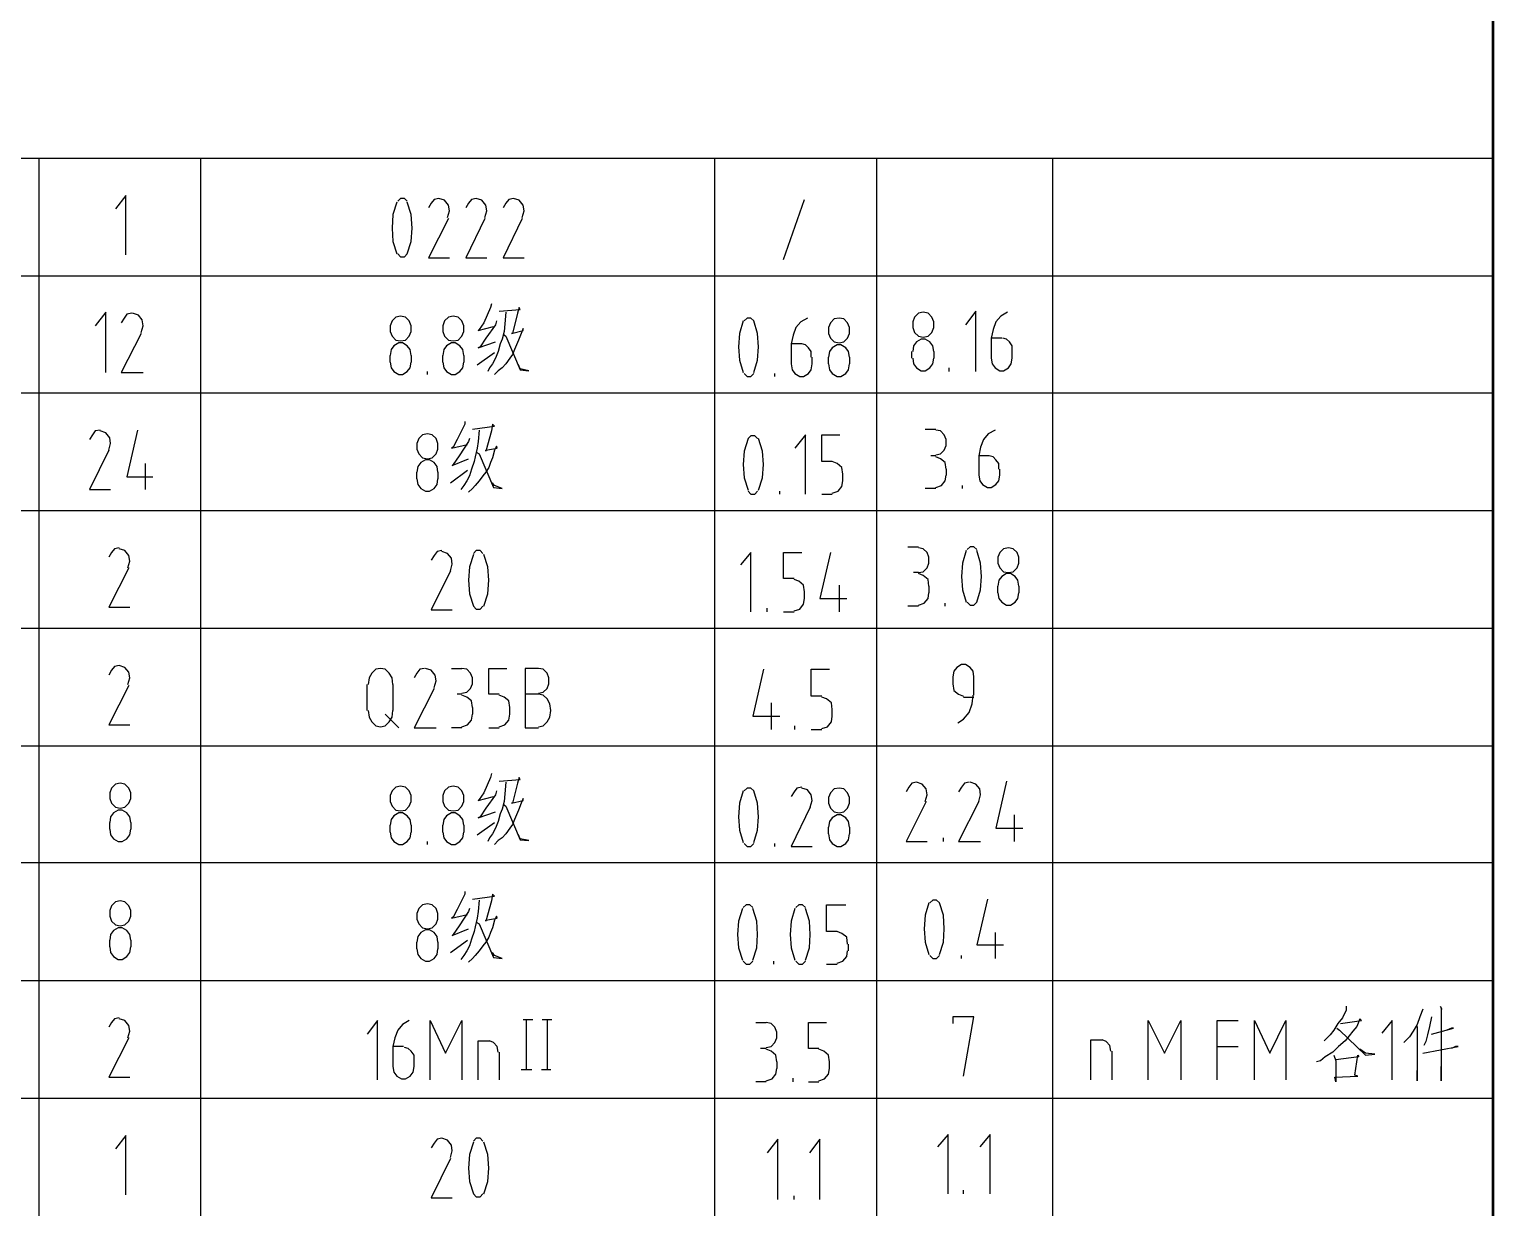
# Model space of a CAD drawing. Header units: millimetres. Extents: x -892 to 4698, y -3687 to 4524.
# Drawn here: x 3702 to 4698, y 289 to 1092 of the extents above; entities that cross this region are included whole.
import ezdxf

# ---------------------------------------------------------------- set-up
doc = ezdxf.new("R2010")
doc.units = ezdxf.units.MM
doc.layers.add('1', color=7, linetype='Continuous')

msp = doc.modelspace()

# ---------------------------------------------------------------- linework, layer by layer
at = {"layer": '1', "color": 0, "lineweight": 50}
for points in [[(-891.61, -3685.08), (-891.61, 4523.75), (4698.03, 4523.75), (4698.03, -3685.08), (-891.61, -3685.08)], [(4698.03, 1003.91), (4698.03, 923.75)], [(4698.03, 923.75), (4698.03, 844.24)], [(4698.03, 844.24), (4698.03, 764.09)], [(4698.03, 764.09), (4698.03, 683.93)], [(4698.03, 683.93), (4698.03, 603.77)], [(4698.03, 603.77), (4698.03, 524.26)], [(4698.03, 524.26), (4698.03, 444.1)], [(4698.03, 444.1), (4698.03, 363.94)], [(4698.03, 363.94), (4698.03, 283.78)]]:
    msp.add_lwpolyline(points, dxfattribs=at)
at = {"layer": '1', "color": 0, "lineweight": 25}
for points in [[(2898.03, 1003.91), (4698.03, 1003.91)], [(3708.1, 1003.91), (3708.1, 923.75)], [(3818.24, 1003.91), (3818.24, 923.75)], [(4168.2, 1003.91), (4168.2, 923.75)], [(4278.34, 1003.91), (4278.34, 923.75)], [(4398.25, 1003.91), (4398.25, 923.75)], [(3767.4, 938.09), (3767.4, 978.5), (3760.24, 969.37)], [(3959, 974.58), (3957.05, 976.54), (3954.44, 976.54), (3952.49, 974.58)], [(3986.38, 963.51), (3987.68, 968.07), (3987.03, 971.98), (3984.42, 975.24), (3980.51, 976.54), (3977.25, 975.89), (3975.3, 973.28), (3973.34, 970.02)], [(4011.79, 963.51), (4013.1, 968.07), (4012.44, 971.98), (4009.84, 975.24), (4005.93, 976.54), (4002.67, 975.89), (4000.71, 973.28), (3998.76, 970.02)], [(4037.21, 963.51), (4038.51, 968.07), (4037.86, 971.98), (4035.25, 975.24), (4031.34, 976.54), (4028.08, 975.89), (4026.13, 973.28), (4024.17, 970.02)], [(3951.84, 973.93), (3949.23, 965.46), (3948.58, 956.34), (3949.23, 947.21), (3951.84, 938.74)], [(3952.49, 938.74), (3954.44, 936.79), (3957.05, 936.79), (3959, 938.74), (3961.61, 947.21), (3962.26, 956.34), (3961.61, 965.46), (3959, 973.93)], [(4215.12, 934.83), (4229.46, 975.89)], [(3987.03, 962.85), (3973.34, 936.13), (3987.68, 936.13)], [(4011.79, 962.85), (3998.76, 936.13), (4013.1, 936.13)], [(4037.21, 962.85), (4024.17, 936.13), (4038.51, 936.13)], [(2898.03, 923.75), (4698.03, 923.75)], [(2898.03, 923.75), (4698.03, 923.75)], [(3708.1, 923.75), (3708.1, 844.24)], [(3818.24, 923.75), (3818.24, 844.24)], [(4168.2, 923.75), (4168.2, 844.24)], [(4278.34, 923.75), (4278.34, 844.24)], [(4398.25, 923.75), (4398.25, 844.24)], [(3753.72, 857.93), (3753.72, 898.99), (3746.55, 889.86)], [(3771.31, 898.34), (3768.06, 897.68), (3766.1, 895.08), (3764.15, 891.82)], [(3777.83, 885.3), (3779.13, 889.86), (3778.48, 893.77), (3775.88, 897.03), (3771.97, 898.34)], [(4016.35, 904.85), (4015.7, 902.25), (4011.14, 891.82), (4007.88, 887.26), (4007.23, 886.61), (4017.66, 889.21)], [(4026.13, 898.99), (4025.48, 891.17), (4024.83, 885.95), (4023.52, 880.74), (4022.22, 877.48), (4020.92, 872.27), (4018.96, 867.71), (4017.01, 863.8), (4015.05, 861.19), (4013.75, 858.58)], [(4021.57, 899.64), (4035.91, 900.94), (4035.25, 902.25), (4033.95, 898.34), (4030.69, 884.65), (4030.04, 884.65), (4037.86, 886.61), (4037.86, 887.91), (4036.56, 884.65), (4034.6, 880.09), (4033.3, 876.83), (4031.99, 873.57), (4030.69, 870.31), (4028.74, 867.71), (4026.13, 863.8), (4023.52, 861.19), (4020.92, 859.23), (4018.31, 856.63)], [(4310.27, 898.99), (4307.01, 898.34), (4304.41, 895.73), (4303.1, 892.47), (4303.1, 888.56), (4304.41, 885.3), (4307.01, 882.69), (4310.27, 882.04), (4313.53, 882.69), (4316.14, 885.3), (4317.44, 888.56), (4317.44, 892.47), (4316.14, 895.73), (4313.53, 898.34), (4310.27, 898.99)], [(4346.12, 858.58), (4346.12, 899.64), (4338.95, 890.52)], [(4367.62, 898.99), (4363.06, 896.38), (4359.8, 892.47), (4357.85, 887.26), (4356.54, 881.39)], [(3954.44, 896.38), (3951.18, 895.73), (3948.58, 893.12), (3947.27, 889.86), (3947.27, 885.95), (3948.58, 882.69), (3951.18, 880.09), (3954.44, 879.44), (3957.7, 880.09), (3960.31, 882.69), (3961.61, 885.95), (3961.61, 889.86), (3960.31, 893.12), (3957.7, 895.73), (3954.44, 896.38)], [(3990.29, 896.38), (3987.03, 895.73), (3984.42, 893.12), (3983.12, 889.86), (3983.12, 885.95), (3984.42, 882.69), (3987.03, 880.09), (3990.29, 879.44), (3993.54, 880.09), (3996.15, 882.69), (3997.45, 885.95), (3997.45, 889.86), (3996.15, 893.12), (3993.54, 895.73), (3990.29, 896.38)], [(4019.61, 893.12), (4018.96, 890.52), (4012.44, 881.39), (4008.53, 875.53), (4007.23, 874.87), (4018.96, 878.78)], [(4187.75, 893.12), (4185.14, 884.65), (4184.49, 875.53), (4185.14, 866.4), (4187.75, 857.93)], [(4194.92, 857.93), (4197.53, 866.4), (4198.18, 875.53), (4197.53, 884.65), (4194.92, 893.12), (4192.97, 895.08), (4190.36, 895.08), (4188.4, 893.12)], [(4231.42, 895.08), (4226.85, 892.47), (4223.6, 888.56), (4221.64, 883.35), (4220.34, 877.48)], [(4252.92, 895.08), (4249.66, 894.43), (4247.06, 891.82), (4245.75, 888.56), (4245.75, 884.65), (4247.06, 881.39), (4249.66, 878.78), (4252.92, 878.13), (4256.18, 878.78), (4258.79, 881.39), (4260.09, 884.65), (4260.09, 888.56), (4258.79, 891.82), (4256.18, 894.43), (4252.92, 895.08)], [(3777.83, 884.65), (3764.15, 857.93), (3779.13, 857.93)], [(3961.61, 869.66), (3960.96, 873.57), (3959, 876.18), (3955.75, 878.13), (3953.14, 878.13), (3949.88, 876.18), (3947.93, 873.57), (3947.27, 869.66)], [(3997.45, 869.66), (3996.8, 873.57), (3994.85, 876.18), (3991.59, 878.13), (3988.98, 878.13), (3985.72, 876.18), (3983.77, 873.57), (3983.12, 869.66)], [(4024.17, 884), (4026.13, 882.69), (4035.91, 859.89), (4041.77, 859.23), (4035.91, 860.54), (4034.6, 863.14)], [(4220.34, 877.48), (4220.34, 863.8)], [(4227.51, 877.48), (4220.34, 877.48)], [(4234.02, 868.36), (4234.02, 872.27), (4232.07, 874.87), (4230.11, 876.83), (4227.51, 877.48)], [(4317.44, 872.27), (4316.79, 876.18), (4314.83, 878.78), (4311.57, 880.74), (4308.97, 880.74), (4305.71, 878.78), (4303.75, 876.18), (4303.1, 872.27)], [(4356.54, 881.39), (4356.54, 867.71)], [(4363.71, 881.39), (4356.54, 881.39)], [(4370.88, 872.27), (4370.88, 876.18), (4368.92, 878.78), (4366.97, 880.74), (4364.36, 881.39)], [(3947.27, 865.1), (3947.27, 869.66)], [(3961.61, 869.66), (3961.61, 865.1)], [(3983.12, 865.1), (3983.12, 869.66)], [(3997.45, 869.66), (3997.45, 865.1)], [(4006.58, 863.14), (4018.31, 871.62)], [(4234.67, 863.8), (4234.67, 868.36)], [(4260.09, 868.36), (4259.44, 872.27), (4257.48, 874.87), (4254.23, 876.83), (4251.62, 876.83), (4248.36, 874.87), (4246.4, 872.27), (4245.75, 868.36)], [(4245.75, 863.8), (4245.75, 868.36)], [(4260.09, 868.36), (4260.09, 863.8)], [(4302.45, 867.71), (4302.45, 872.27)], [(4303.1, 867.71), (4303.75, 863.8), (4305.71, 861.19), (4308.97, 859.23), (4311.57, 859.23), (4314.83, 861.19), (4316.79, 863.8), (4317.44, 867.71)], [(4317.44, 872.27), (4317.44, 867.71)], [(4356.54, 867.71), (4357.19, 863.8), (4359.15, 861.19), (4362.41, 859.23), (4365.01, 859.23), (4368.27, 861.19), (4370.23, 863.8), (4370.88, 867.71)], [(4370.88, 867.71), (4370.88, 872.27)], [(3947.27, 865.1), (3947.93, 861.19), (3949.88, 858.58), (3953.14, 856.63), (3955.75, 856.63), (3959, 858.58), (3960.96, 861.19), (3961.61, 865.1)], [(3972.69, 856.63), (3972.69, 858.58)], [(3983.12, 865.1), (3983.77, 861.19), (3985.72, 858.58), (3988.98, 856.63), (3991.59, 856.63), (3994.85, 858.58), (3996.8, 861.19), (3997.45, 865.1)], [(4188.4, 857.28), (4190.36, 855.32), (4192.97, 855.32), (4194.92, 857.28)], [(4209.26, 855.32), (4209.26, 857.28)], [(4220.34, 863.8), (4220.99, 859.89), (4222.94, 857.28), (4226.2, 855.32), (4228.81, 855.32), (4232.07, 857.28), (4234.02, 859.89), (4234.67, 863.8)], [(4245.75, 863.8), (4246.4, 859.89), (4248.36, 857.28), (4251.62, 855.32), (4254.23, 855.32), (4257.48, 857.28), (4259.44, 859.89), (4260.09, 863.8)], [(4327.87, 858.58), (4327.87, 861.19)], [(2898.03, 844.24), (4698.03, 844.24)], [(2898.03, 844.24), (4698.03, 844.24)], [(3708.1, 844.24), (3708.1, 764.09)], [(3818.24, 844.24), (3818.24, 764.09)], [(4168.2, 844.24), (4168.2, 764.09)], [(4278.34, 844.24), (4278.34, 764.09)], [(4398.25, 844.24), (4398.25, 764.09)], [(3749.81, 818.83), (3746.55, 818.18), (3744.59, 815.57), (3742.64, 812.31)], [(3755.67, 805.14), (3756.98, 809.7), (3756.33, 813.61), (3753.72, 816.87), (3749.81, 818.18)], [(3775.22, 818.83), (3768.06, 786.89), (3785.65, 786.89)], [(3998.11, 824.69), (3998.11, 822.74), (3992.89, 812.31), (3990.29, 807.1), (3988.98, 806.45), (4000.06, 809.05)], [(4007.88, 818.83), (4007.23, 811.01), (4006.58, 806.45), (4005.28, 800.58), (4004.62, 797.32), (4002.67, 792.11), (4001.36, 787.55), (3999.41, 784.29), (3997.45, 781.03), (3995.5, 778.42)], [(4003.32, 819.48), (4018.31, 821.43), (4017.01, 822.74), (4016.35, 818.18), (4012.44, 804.49), (4012.44, 805.14), (4020.26, 806.45), (4019.61, 807.75), (4018.31, 805.14), (4017.01, 799.93), (4015.7, 796.67), (4014.4, 793.41), (4012.44, 790.15), (4010.49, 787.55), (4007.88, 784.29), (4005.28, 781.03), (4003.32, 779.07), (4000.71, 776.47)], [(4311.57, 819.48), (4318.74, 819.48)], [(4318.74, 801.88), (4322, 802.54), (4324.61, 805.14), (4325.91, 808.4), (4325.91, 812.31), (4324.61, 815.57), (4322, 818.18), (4318.74, 818.83)], [(4359.15, 818.83), (4354.59, 816.22), (4351.33, 812.31), (4349.37, 807.1), (4348.07, 801.23)], [(3972.69, 816.22), (3969.43, 815.57), (3966.82, 812.96), (3965.52, 809.7), (3965.52, 805.79), (3966.82, 802.54), (3969.43, 799.93), (3972.69, 799.28), (3975.95, 799.93), (3978.56, 802.54), (3979.86, 805.79), (3979.86, 809.7), (3978.56, 812.96), (3975.95, 815.57), (3972.69, 816.22)], [(4001.36, 812.96), (4000.71, 811.01), (3994.2, 801.23), (3990.29, 795.37), (3989.63, 794.72), (4000.71, 799.28)], [(4197.53, 812.96), (4195.57, 814.92), (4192.97, 814.92), (4191.01, 812.96), (4188.4, 804.49), (4187.75, 795.37), (4188.4, 786.24), (4191.01, 777.77)], [(4198.18, 777.77), (4200.79, 786.24), (4201.44, 795.37), (4200.79, 804.49), (4198.18, 812.96)], [(4230.11, 775.16), (4230.11, 815.57), (4222.94, 806.45)], [(4248.36, 797.32), (4241.19, 797.32), (4241.19, 815.57), (4253.57, 815.57)], [(3755.67, 805.14), (3742.64, 778.42), (3756.98, 778.42)], [(3979.86, 790.15), (3979.21, 794.06), (3977.25, 796.67), (3973.99, 798.63), (3971.39, 798.63), (3968.13, 796.67), (3966.17, 794.06), (3965.52, 790.15)], [(4005.93, 803.84), (4007.88, 802.54), (4017.66, 779.73), (4023.52, 779.07), (4018.31, 781.03), (4017.01, 782.98)], [(4255.53, 788.85), (4254.88, 793.41), (4251.62, 796.02), (4248.36, 797.32)], [(4318.74, 801.23), (4315.49, 801.23)], [(4325.91, 792.11), (4325.26, 796.67), (4322, 799.28), (4318.74, 800.58)], [(4348.07, 801.23), (4348.07, 788.2)], [(4355.24, 801.23), (4348.07, 801.23)], [(4361.76, 792.11), (4361.76, 796.02), (4359.8, 798.63), (4357.85, 800.58), (4355.24, 801.23)], [(3780.44, 796.02), (3780.44, 778.42)], [(3965.52, 785.59), (3965.52, 790.15)], [(3979.86, 790.15), (3979.86, 785.59)], [(3988.33, 782.98), (4000.06, 791.46)], [(4255.53, 784.29), (4255.53, 788.85)], [(4318.74, 779.73), (4322.65, 781.03), (4325.26, 784.29), (4325.91, 788.2)], [(4325.91, 792.11), (4325.91, 788.2)], [(4348.07, 788.2), (4348.72, 784.29), (4350.68, 781.68), (4353.94, 779.73), (4356.54, 779.73), (4359.8, 781.68), (4361.76, 784.29), (4362.41, 788.2)], [(4362.41, 788.2), (4362.41, 792.11)], [(3965.52, 785.59), (3966.17, 781.68), (3968.13, 779.07), (3971.39, 777.12), (3973.99, 777.12), (3977.25, 779.07), (3979.21, 781.68), (3979.86, 785.59)], [(4248.36, 775.82), (4252.27, 777.12), (4254.88, 780.38), (4255.53, 784.29)], [(4318.74, 779.07), (4311.57, 779.07)], [(4336.99, 779.07), (4336.99, 781.03)], [(4191.01, 777.12), (4192.97, 775.16), (4195.57, 775.16), (4197.53, 777.12)], [(4212.52, 775.16), (4212.52, 777.12)], [(4241.19, 775.16), (4248.36, 775.16)], [(2898.03, 764.09), (4698.03, 764.09)], [(2898.03, 764.09), (4698.03, 764.09)], [(3708.1, 764.09), (3708.1, 683.93)], [(3818.24, 764.09), (3818.24, 683.93)], [(4168.2, 764.09), (4168.2, 683.93)], [(4278.34, 764.09), (4278.34, 683.93)], [(4398.25, 764.09), (4398.25, 683.93)], [(3762.84, 738.67), (3759.58, 738.02), (3757.63, 735.41), (3755.67, 732.15)], [(3768.71, 724.98), (3770.01, 729.55), (3769.36, 733.46), (3766.75, 736.71), (3762.84, 738.02)], [(4299.84, 739.32), (4307.01, 739.32)], [(4307.01, 721.72), (4310.27, 722.38), (4312.88, 724.98), (4314.18, 728.24), (4314.18, 732.15), (4312.88, 735.41), (4310.27, 738.02), (4307.01, 738.67)], [(4346.77, 737.37), (4344.81, 739.32), (4342.2, 739.32), (4340.25, 737.37)], [(4368.27, 738.67), (4365.01, 738.02), (4362.41, 735.41), (4361.1, 732.15), (4361.1, 728.24), (4362.41, 724.98), (4365.01, 722.38), (4368.27, 721.72), (4371.53, 722.38), (4374.14, 724.98), (4375.44, 728.24), (4375.44, 732.15), (4374.14, 735.41), (4371.53, 738.02), (4368.27, 738.67)], [(3982.47, 736.71), (3979.21, 736.06), (3977.25, 733.46), (3975.3, 730.2)], [(3988.33, 723.03), (3989.63, 727.59), (3988.98, 731.5), (3986.38, 734.76), (3982.47, 736.06)], [(4003.97, 734.11), (4001.36, 725.63), (4000.71, 716.51), (4001.36, 707.39), (4003.97, 698.92)], [(4010.49, 734.76), (4008.53, 736.71), (4005.93, 736.71), (4003.97, 734.76)], [(4011.14, 698.92), (4013.75, 707.39), (4014.4, 716.51), (4013.75, 725.63), (4011.14, 734.11)], [(4192.97, 695), (4192.97, 735.41), (4185.8, 726.94)], [(4222.29, 717.81), (4215.12, 717.81), (4215.12, 735.41), (4227.51, 735.41)], [(4247.06, 735.41), (4239.89, 704.13), (4258.14, 704.13)], [(4339.6, 736.71), (4336.99, 728.24), (4336.34, 719.12), (4336.99, 709.99), (4339.6, 701.52)], [(4340.25, 701.52), (4342.2, 699.57), (4344.81, 699.57), (4346.77, 701.52), (4349.37, 709.99), (4350.03, 719.12), (4349.37, 728.24), (4346.77, 736.71)], [(3769.36, 724.98), (3755.67, 698.26), (3770.01, 698.26)], [(3988.33, 723.03), (3975.3, 696.31), (3989.63, 696.31)], [(4307.01, 721.72), (4303.75, 721.72)], [(4314.18, 712.6), (4313.53, 717.16), (4310.27, 719.77), (4307.01, 721.07)], [(4375.44, 712.6), (4374.79, 716.51), (4372.83, 719.12), (4369.58, 721.07), (4366.97, 721.07), (4363.71, 719.12), (4361.76, 716.51), (4361.1, 712.6)], [(4229.46, 708.69), (4228.81, 713.25), (4225.55, 715.86), (4222.29, 717.16)], [(4229.46, 704.13), (4229.46, 708.69)], [(4252.92, 713.25), (4252.92, 695)], [(4307.01, 699.57), (4310.92, 700.87), (4313.53, 704.13), (4314.18, 708.04)], [(4314.18, 712.6), (4314.18, 708.04)], [(4361.1, 708.04), (4361.1, 712.6)], [(4361.1, 708.04), (4361.76, 704.13), (4363.71, 701.52), (4366.97, 699.57), (4369.58, 699.57), (4372.83, 701.52), (4374.79, 704.13), (4375.44, 708.04)], [(4375.44, 712.6), (4375.44, 708.04)], [(4003.97, 698.92), (4005.93, 696.96), (4008.53, 696.96), (4010.49, 698.92)], [(4204.04, 695), (4204.04, 697.61)], [(4222.29, 695.66), (4226.2, 696.96), (4228.81, 700.22), (4229.46, 704.13)], [(4307.01, 698.92), (4299.84, 698.92)], [(4325.26, 698.92), (4325.26, 700.87)], [(4215.12, 695), (4222.29, 695)], [(2898.03, 683.93), (4698.03, 683.93)], [(2898.03, 683.93), (4698.03, 683.93)], [(3708.1, 683.93), (3708.1, 603.77)], [(3818.24, 683.93), (3818.24, 603.77)], [(4168.2, 683.93), (4168.2, 603.77)], [(4278.34, 683.93), (4278.34, 603.77)], [(4398.25, 683.93), (4398.25, 603.77)], [(3768.71, 645.48), (3770.01, 650.04), (3769.36, 653.95), (3766.75, 657.21), (3762.84, 658.51), (3759.58, 657.86), (3757.63, 655.25), (3755.67, 651.99)], [(4344.81, 650.69), (4344.16, 654.6), (4342.2, 657.21), (4338.95, 659.16), (4336.34, 659.16), (4333.08, 657.21), (4331.13, 654.6), (4330.47, 650.69)], [(3949.23, 645.48), (3948.58, 650.04), (3946.62, 653.3), (3944.02, 655.9), (3940.76, 656.55), (3937.5, 655.9), (3934.89, 653.3), (3932.94, 650.04), (3932.28, 645.48)], [(3970.73, 656.55), (3967.48, 655.9), (3965.52, 653.3), (3963.57, 650.04)], [(3977.25, 643.52), (3978.56, 648.08), (3977.9, 651.99), (3975.3, 655.25), (3971.39, 656.55)], [(3988.98, 656.55), (3996.15, 656.55)], [(3996.15, 639.61), (3999.41, 640.26), (4002.02, 642.87), (4003.32, 646.13), (4003.32, 650.04), (4002.02, 653.3), (3999.41, 655.9), (3996.15, 656.55)], [(4021.57, 638.96), (4014.4, 638.96), (4014.4, 656.55), (4026.78, 656.55)], [(4048.29, 656.55), (4039.16, 656.55), (4039.16, 616.15)], [(4048.29, 639.61), (4051.55, 640.26), (4054.15, 642.87), (4055.46, 646.13), (4055.46, 650.04), (4054.15, 653.3), (4051.55, 655.9), (4048.29, 656.55)], [(4201.44, 655.9), (4194.27, 623.97), (4212.52, 623.97)], [(4241.19, 637.66), (4234.02, 637.66), (4234.02, 655.9), (4246.4, 655.9)], [(4330.47, 650.69), (4330.47, 646.13)], [(4344.81, 638.31), (4344.81, 650.69)], [(3769.36, 644.82), (3755.67, 618.1), (3770.01, 618.1)], [(3931.63, 627.88), (3931.63, 645.48)], [(3949.23, 645.48), (3949.23, 627.88)], [(3977.25, 642.87), (3963.57, 616.15), (3978.56, 616.15)], [(3996.15, 638.96), (3992.89, 638.96)], [(4003.32, 629.83), (4002.67, 634.4), (3999.41, 637), (3996.15, 638.31)], [(4028.74, 629.83), (4028.08, 634.4), (4024.83, 637), (4021.57, 638.31)], [(4048.29, 638.96), (4039.16, 638.96)], [(4048.29, 616.8), (4051.55, 617.45), (4054.15, 620.06), (4056.11, 623.32), (4056.76, 627.88), (4056.11, 632.44), (4054.15, 635.7), (4051.55, 638.31), (4048.29, 638.96)], [(4330.47, 646.13), (4331.13, 641.57), (4334.38, 638.96), (4337.64, 637.66)], [(4333.73, 619.41), (4337.64, 622.01), (4341.55, 626.58), (4343.51, 632.44), (4344.16, 638.31)], [(3932.28, 627.88), (3932.94, 623.32), (3934.89, 620.06), (3937.5, 617.45), (3940.76, 616.8), (3944.02, 617.45), (3946.62, 620.06), (3948.58, 623.32), (3949.23, 627.88)], [(4003.32, 629.83), (4003.32, 625.27)], [(4028.74, 625.27), (4028.74, 629.83)], [(4206.65, 633.09), (4206.65, 614.85)], [(4248.36, 628.53), (4247.71, 633.09), (4244.45, 635.7), (4241.19, 637)], [(4248.36, 623.97), (4248.36, 628.53)], [(4337.64, 637), (4344.81, 637)], [(3944.02, 625.27), (3953.14, 616.15)], [(3996.15, 616.8), (4000.06, 618.1), (4002.67, 621.36), (4003.32, 625.27)], [(4021.57, 616.8), (4025.48, 618.1), (4028.08, 621.36), (4028.74, 625.27)], [(4241.19, 615.5), (4245.1, 616.8), (4247.71, 620.06), (4248.36, 623.97)], [(3996.15, 616.15), (3988.98, 616.15)], [(4014.4, 616.15), (4021.57, 616.15)], [(4039.16, 616.15), (4048.29, 616.15)], [(4222.94, 614.85), (4222.94, 617.45)], [(4234.02, 614.85), (4241.19, 614.85)], [(2898.03, 603.77), (4698.03, 603.77)], [(2898.03, 603.77), (4698.03, 603.77)], [(3708.1, 603.77), (3708.1, 524.26)], [(3818.24, 603.77), (3818.24, 524.26)], [(4168.2, 603.77), (4168.2, 524.26)], [(4278.34, 603.77), (4278.34, 524.26)], [(4398.25, 603.77), (4398.25, 524.26)], [(3763.49, 578.35), (3760.24, 577.7), (3757.63, 575.09), (3756.33, 571.83), (3756.33, 567.92), (3757.63, 564.66), (3760.24, 562.06), (3763.49, 561.41), (3766.75, 562.06), (3769.36, 564.66), (3770.66, 567.92), (3770.66, 571.83), (3769.36, 575.09), (3766.75, 577.7), (3763.49, 578.35)], [(4016.35, 584.87), (4015.7, 582.26), (4011.14, 571.83), (4007.88, 567.27), (4007.23, 566.62), (4017.66, 569.23)], [(4026.13, 579), (4025.48, 571.18), (4024.83, 565.97), (4023.52, 560.75), (4022.22, 557.5), (4020.92, 552.28), (4018.96, 547.72), (4017.01, 543.81), (4015.05, 541.2), (4013.75, 538.6)], [(4021.57, 579.65), (4035.91, 580.96), (4035.25, 582.26), (4033.95, 578.35), (4030.69, 564.66), (4030.04, 564.66), (4037.86, 566.62), (4037.86, 567.92), (4036.56, 564.66), (4034.6, 560.1), (4033.3, 556.84), (4031.99, 553.59), (4030.69, 550.33), (4028.74, 547.72), (4026.13, 543.81), (4023.52, 541.2), (4020.92, 539.25), (4018.31, 536.64)], [(4311.57, 565.97), (4312.88, 570.53), (4312.23, 574.44), (4309.62, 577.7), (4305.71, 579), (4302.45, 578.35), (4300.5, 575.74), (4298.54, 572.48)], [(4341.55, 579), (4338.29, 578.35), (4336.34, 575.74), (4334.38, 572.48)], [(4348.07, 565.97), (4349.37, 570.53), (4348.72, 574.44), (4346.12, 577.7), (4342.2, 579)], [(4366.97, 579.65), (4359.8, 547.72), (4378.05, 547.72)], [(3954.44, 576.4), (3951.18, 575.74), (3948.58, 573.14), (3947.27, 569.88), (3947.27, 565.97), (3948.58, 562.71), (3951.18, 560.1), (3954.44, 559.45), (3957.7, 560.1), (3960.31, 562.71), (3961.61, 565.97), (3961.61, 569.88), (3960.31, 573.14), (3957.7, 575.74), (3954.44, 576.4)], [(3990.29, 576.4), (3987.03, 575.74), (3984.42, 573.14), (3983.12, 569.88), (3983.12, 565.97), (3984.42, 562.71), (3987.03, 560.1), (3990.29, 559.45), (3993.54, 560.1), (3996.15, 562.71), (3997.45, 565.97), (3997.45, 569.88), (3996.15, 573.14), (3993.54, 575.74), (3990.29, 576.4)], [(4019.61, 573.14), (4018.96, 570.53), (4012.44, 561.41), (4008.53, 555.54), (4007.23, 554.89), (4018.96, 558.8)], [(4187.75, 573.14), (4185.14, 564.66), (4184.49, 555.54), (4185.14, 546.42), (4187.75, 537.94)], [(4194.92, 537.94), (4197.53, 546.42), (4198.18, 555.54), (4197.53, 564.66), (4194.92, 573.14), (4192.97, 575.09), (4190.36, 575.09), (4188.4, 573.14)], [(4227.51, 575.74), (4224.25, 575.09), (4222.29, 572.48), (4220.34, 569.23)], [(4233.37, 562.06), (4234.67, 566.62), (4234.02, 570.53), (4231.42, 573.79), (4227.51, 575.09)], [(4252.92, 575.09), (4249.66, 574.44), (4247.06, 571.83), (4245.75, 568.57), (4245.75, 564.66), (4247.06, 561.41), (4249.66, 558.8), (4252.92, 558.15), (4256.18, 558.8), (4258.79, 561.41), (4260.09, 564.66), (4260.09, 568.57), (4258.79, 571.83), (4256.18, 574.44), (4252.92, 575.09)], [(3770.66, 551.63), (3770.01, 555.54), (3768.06, 558.15), (3764.8, 560.1), (3762.19, 560.1), (3758.93, 558.15), (3756.98, 555.54), (3756.33, 551.63)], [(3961.61, 549.68), (3960.96, 553.59), (3959, 556.19), (3955.75, 558.15), (3953.14, 558.15), (3949.88, 556.19), (3947.93, 553.59), (3947.27, 549.68)], [(3997.45, 549.68), (3996.8, 553.59), (3994.85, 556.19), (3991.59, 558.15), (3988.98, 558.15), (3985.72, 556.19), (3983.77, 553.59), (3983.12, 549.68)], [(4024.17, 564.01), (4026.13, 562.71), (4035.91, 539.9), (4041.77, 539.25), (4035.91, 540.55), (4034.6, 543.16)], [(4233.37, 562.06), (4220.34, 535.34), (4234.67, 535.34)], [(4312.23, 565.97), (4298.54, 538.6), (4312.88, 538.6)], [(4348.07, 565.97), (4334.38, 538.6), (4349.37, 538.6)], [(3756.33, 547.07), (3756.33, 551.63)], [(3770.66, 551.63), (3770.66, 547.07)], [(3947.27, 545.11), (3947.27, 549.68)], [(3961.61, 549.68), (3961.61, 545.11)], [(3983.12, 545.11), (3983.12, 549.68)], [(3997.45, 549.68), (3997.45, 545.11)], [(4006.58, 543.16), (4018.31, 551.63)], [(4260.09, 548.37), (4259.44, 552.28), (4257.48, 554.89), (4254.23, 556.84), (4251.62, 556.84), (4248.36, 554.89), (4246.4, 552.28), (4245.75, 548.37)], [(4245.75, 543.81), (4245.75, 548.37)], [(4260.09, 548.37), (4260.09, 543.81)], [(4372.18, 556.84), (4372.18, 538.6)], [(3756.33, 547.07), (3756.98, 543.16), (3758.93, 540.55), (3762.19, 538.6), (3764.8, 538.6), (3768.06, 540.55), (3770.01, 543.16), (3770.66, 547.07)], [(3947.27, 545.11), (3947.93, 541.2), (3949.88, 538.6), (3953.14, 536.64), (3955.75, 536.64), (3959, 538.6), (3960.96, 541.2), (3961.61, 545.11)], [(3972.69, 536.64), (3972.69, 538.6)], [(3983.12, 545.11), (3983.77, 541.2), (3985.72, 538.6), (3988.98, 536.64), (3991.59, 536.64), (3994.85, 538.6), (3996.8, 541.2), (3997.45, 545.11)], [(4245.75, 543.81), (4246.4, 539.9), (4248.36, 537.29), (4251.62, 535.34), (4254.23, 535.34), (4257.48, 537.29), (4259.44, 539.9), (4260.09, 543.81)], [(4323.96, 538.6), (4323.96, 541.2)], [(4188.4, 537.29), (4190.36, 535.34), (4192.97, 535.34), (4194.92, 537.29)], [(4209.26, 535.34), (4209.26, 537.29)], [(2898.03, 524.26), (4698.03, 524.26)], [(2898.03, 524.26), (4698.03, 524.26)], [(3708.1, 524.26), (3708.1, 444.1)], [(3818.24, 524.26), (3818.24, 444.1)], [(4168.2, 524.26), (4168.2, 444.1)], [(4278.34, 524.26), (4278.34, 444.1)], [(4398.25, 524.26), (4398.25, 444.1)], [(3998.11, 504.71), (3998.11, 502.75), (3992.89, 492.33), (3990.29, 487.11), (3988.98, 486.46), (4000.06, 489.07)], [(4007.88, 498.84), (4007.23, 491.02), (4006.58, 486.46), (4005.28, 480.59), (4004.62, 477.34), (4002.67, 472.12), (4001.36, 467.56), (3999.41, 464.3), (3997.45, 461.04), (3995.5, 458.44)], [(4003.32, 499.49), (4018.31, 501.45), (4017.01, 502.75), (4016.35, 498.19), (4012.44, 484.51), (4012.44, 485.16), (4020.26, 486.46), (4019.61, 487.76), (4018.31, 485.16), (4017.01, 479.94), (4015.7, 476.68), (4014.4, 473.43), (4012.44, 470.17), (4010.49, 467.56), (4007.88, 464.3), (4005.28, 461.04), (4003.32, 459.09), (4000.71, 456.48)], [(4321.35, 461.7), (4323.96, 470.17), (4324.61, 479.29), (4323.96, 488.42), (4321.35, 496.89), (4319.4, 498.84), (4316.79, 498.84), (4314.83, 496.89)], [(4353.94, 499.49), (4346.77, 468.21), (4365.01, 468.21)], [(3763.49, 498.19), (3760.24, 497.54), (3757.63, 494.93), (3756.33, 491.67), (3756.33, 487.76), (3757.63, 484.51), (3760.24, 481.9), (3763.49, 481.25), (3766.75, 481.9), (3769.36, 484.51), (3770.66, 487.76), (3770.66, 491.67), (3769.36, 494.93), (3766.75, 497.54), (3763.49, 498.19)], [(3972.69, 496.24), (3969.43, 495.58), (3966.82, 492.98), (3965.52, 489.72), (3965.52, 485.81), (3966.82, 482.55), (3969.43, 479.94), (3972.69, 479.29), (3975.95, 479.94), (3978.56, 482.55), (3979.86, 485.81), (3979.86, 489.72), (3978.56, 492.98), (3975.95, 495.58), (3972.69, 496.24)], [(4001.36, 492.98), (4000.71, 491.02), (3994.2, 481.25), (3990.29, 475.38), (3989.63, 474.73), (4000.71, 479.29)], [(4187.1, 492.98), (4184.49, 484.51), (4183.84, 475.38), (4184.49, 466.26), (4187.1, 457.79)], [(4194.27, 493.63), (4192.31, 495.58), (4189.71, 495.58), (4187.75, 493.63)], [(4194.27, 457.79), (4196.88, 466.26), (4197.53, 475.38), (4196.88, 484.51), (4194.27, 492.98)], [(4222.94, 492.98), (4220.34, 484.51), (4219.68, 475.38), (4220.34, 466.26), (4222.94, 457.79)], [(4230.11, 493.63), (4228.16, 495.58), (4225.55, 495.58), (4223.6, 493.63)], [(4230.11, 457.79), (4232.72, 466.26), (4233.37, 475.38), (4232.72, 484.51), (4230.11, 492.98)], [(4251.62, 477.34), (4244.45, 477.34), (4244.45, 495.58), (4257.48, 495.58)], [(4314.18, 496.89), (4311.57, 488.42), (4310.92, 479.29), (4311.57, 470.17), (4314.18, 461.7)], [(3770.66, 471.47), (3770.01, 475.38), (3768.06, 477.99), (3764.8, 479.94), (3762.19, 479.94), (3758.93, 477.99), (3756.98, 475.38), (3756.33, 471.47)], [(3979.86, 470.17), (3979.21, 474.08), (3977.25, 476.68), (3973.99, 478.64), (3971.39, 478.64), (3968.13, 476.68), (3966.17, 474.08), (3965.52, 470.17)], [(4005.93, 483.85), (4007.88, 482.55), (4017.66, 459.74), (4023.52, 459.09), (4018.31, 461.04), (4017.01, 463)], [(3756.33, 466.91), (3756.33, 471.47)], [(3770.66, 471.47), (3770.66, 466.91)], [(3965.52, 465.61), (3965.52, 470.17)], [(3979.86, 470.17), (3979.86, 465.61)], [(3988.33, 463), (4000.06, 471.47)], [(4258.79, 468.86), (4258.14, 473.43), (4254.88, 476.03), (4251.62, 477.34)], [(4259.44, 464.3), (4259.44, 468.86)], [(4359.15, 476.68), (4359.15, 459.09)], [(3756.33, 466.91), (3756.98, 463), (3758.93, 460.39), (3762.19, 458.44), (3764.8, 458.44), (3768.06, 460.39), (3770.01, 463), (3770.66, 466.91)], [(3965.52, 465.61), (3966.17, 461.7), (3968.13, 459.09), (3971.39, 457.13), (3973.99, 457.13), (3977.25, 459.09), (3979.21, 461.7), (3979.86, 465.61)], [(4251.62, 455.83), (4255.53, 457.13), (4258.14, 460.39), (4258.79, 464.3)], [(4314.83, 461.04), (4316.79, 459.09), (4319.4, 459.09), (4321.35, 461.04)], [(4336.34, 459.09), (4336.34, 461.04)], [(4187.75, 457.13), (4189.71, 455.18), (4192.31, 455.18), (4194.27, 457.13)], [(4208.61, 455.18), (4208.61, 457.13)], [(4223.6, 457.13), (4225.55, 455.18), (4228.16, 455.18), (4230.11, 457.13)], [(4244.45, 455.18), (4251.62, 455.18)], [(2898.03, 444.1), (4698.03, 444.1)], [(2898.03, 444.1), (4698.03, 444.1)], [(3708.1, 444.1), (3708.1, 363.94)], [(3818.24, 444.1), (3818.24, 363.94)], [(4168.2, 444.1), (4168.2, 363.94)], [(4278.34, 444.1), (4278.34, 363.94)], [(4398.25, 444.1), (4398.25, 363.94)], [(3762.84, 418.68), (3759.58, 418.03), (3757.63, 415.42), (3755.67, 412.17)], [(4337.64, 378.93), (4344.81, 419.34), (4330.47, 419.34), (4330.47, 414.77)], [(4598.32, 426.5), (4598.32, 423.9), (4595.72, 418.68), (4592.46, 414.77), (4589.85, 410.21), (4587.24, 406.95), (4583.33, 403.04)], [(4650.46, 424.55), (4648.5, 419.34), (4646.55, 414.12), (4643.94, 409.56), (4641.34, 405.65), (4639.38, 403.69), (4637.43, 401.74)], [(4656.33, 419.34), (4655.02, 412.82), (4653.72, 406.95), (4652.41, 402.39), (4651.11, 399.78)], [(4662.19, 426.5), (4663.49, 424.55), (4662.84, 425.2), (4662.84, 375.67), (4662.84, 379.58), (4662.84, 385.45)], [(3768.71, 405), (3770.01, 409.56), (3769.36, 413.47), (3766.75, 416.73), (3762.84, 418.03)], [(3938.8, 376.32), (3938.8, 416.73), (3931.63, 407.6)], [(3960.31, 416.73), (3955.75, 414.12), (3952.49, 410.21), (3950.53, 405), (3949.23, 399.13)], [(3974.65, 376.32), (3974.65, 416.73), (3985.07, 394.57), (3996.15, 416.73), (3996.15, 376.32)], [(4037.86, 417.38), (4044.38, 417.38)], [(4039.82, 417.38), (4039.82, 383.49)], [(4050.89, 417.38), (4057.41, 417.38)], [(4054.15, 417.38), (4054.15, 383.49)], [(4196.22, 415.42), (4203.39, 415.42)], [(4203.39, 398.48), (4206.65, 399.13), (4209.26, 401.74), (4210.56, 405), (4210.56, 408.91), (4209.26, 412.17), (4206.65, 414.77), (4203.39, 415.42)], [(4239.24, 397.83), (4232.07, 397.83), (4232.07, 415.42), (4244.45, 415.42)], [(4463.42, 376.32), (4463.42, 416.73), (4474.5, 394.57), (4485.58, 416.73), (4485.58, 376.32)], [(4510.34, 376.32), (4510.34, 416.73), (4524.68, 416.73)], [(4535.76, 376.32), (4535.76, 416.73), (4546.19, 394.57), (4557.27, 416.73), (4557.27, 376.32)], [(4594.41, 414.77), (4608.75, 416.73), (4607.45, 418.03), (4605.49, 412.82), (4602.89, 409.56), (4600.28, 406.3), (4597.67, 403.04), (4593.11, 399.13), (4589.2, 395.22), (4583.99, 391.96), (4580.73, 389.36), (4578.12, 388.71)], [(4591.81, 411.51), (4593.76, 410.21), (4611.36, 393.27), (4617.87, 393.92), (4611.36, 394.57), (4607.45, 397.18)], [(4629.61, 376.32), (4629.61, 416.73), (4622.44, 408.26)], [(4646.55, 412.82), (4646.55, 388.05), (4646.55, 380.88), (4646.55, 375.67), (4646.55, 378.28), (4646.55, 382.84)], [(4656.33, 407.6), (4671.31, 411.51), (4670.01, 411.51), (4666.75, 410.21)], [(3769.36, 405), (3755.67, 378.28), (3770.01, 378.28)], [(3949.23, 399.13), (3949.23, 385.45)], [(3956.4, 399.13), (3949.23, 399.13)], [(4007.23, 376.32), (4007.23, 403.04), (4015.05, 403.04)], [(4020.92, 395.22), (4020.26, 399.13), (4017.66, 401.74), (4015.05, 403.04)], [(4424.32, 376.32), (4424.32, 403.69), (4432.14, 403.69)], [(4438.01, 395.87), (4437.35, 399.78), (4434.75, 402.39), (4432.14, 403.69)], [(4510.34, 399.13), (4524.68, 399.13)], [(4650.46, 394.57), (4674.57, 399.13), (4672.62, 399.13), (4670.01, 397.83)], [(3963.57, 389.36), (3963.57, 393.27), (3961.61, 395.87), (3959.66, 397.83), (3957.05, 398.48)], [(3963.57, 385.45), (3963.57, 390.01)], [(4021.57, 395.22), (4021.57, 376.32)], [(4203.39, 397.83), (4199.48, 397.83)], [(4210.56, 388.71), (4209.91, 393.27), (4206.65, 395.87), (4203.39, 397.18)], [(4210.56, 388.71), (4210.56, 384.14)], [(4246.4, 388.71), (4245.75, 393.27), (4242.49, 395.87), (4239.24, 397.18)], [(4246.4, 384.14), (4246.4, 388.71)], [(4438.66, 395.87), (4438.66, 376.32)], [(4589.85, 393.27), (4591.15, 389.36), (4591.15, 375.02), (4590.5, 378.28), (4606.14, 378.93), (4604.19, 379.58), (4606.14, 393.27), (4606.8, 391.96), (4591.15, 390.01)], [(3949.23, 385.45), (3949.88, 381.54), (3951.84, 378.93), (3955.09, 376.97), (3957.7, 376.97), (3960.96, 378.93), (3962.91, 381.54), (3963.57, 385.45)], [(4036.56, 383.49), (4043.73, 383.49)], [(4050.24, 383.49), (4056.76, 383.49)], [(4203.39, 375.67), (4207.3, 376.97), (4209.91, 380.23), (4210.56, 384.14)], [(4239.24, 375.67), (4243.15, 376.97), (4245.75, 380.23), (4246.4, 384.14)], [(4203.39, 375.02), (4196.22, 375.02)], [(4221.64, 375.02), (4221.64, 377.63)], [(4232.07, 375.02), (4239.24, 375.02)], [(2898.03, 363.94), (4698.03, 363.94)], [(2898.03, 363.94), (4698.03, 363.94)], [(3708.1, 363.94), (3708.1, 283.78)], [(3818.24, 363.94), (3818.24, 283.78)], [(4168.2, 363.94), (4168.2, 283.78)], [(4278.34, 363.94), (4278.34, 283.78)], [(4398.25, 363.94), (4398.25, 283.78)], [(4327.22, 298.77), (4327.22, 339.18), (4320.05, 330.7)], [(4355.89, 298.77), (4355.89, 339.18), (4348.72, 330.7)], [(3767.4, 298.12), (3767.4, 338.52), (3760.24, 329.4)], [(3988.33, 323.53), (3989.63, 328.1), (3988.98, 332.01), (3986.38, 335.27), (3982.47, 336.57), (3979.21, 335.92), (3977.25, 333.31), (3975.3, 330.05)], [(4003.97, 333.96), (4001.36, 325.49), (4000.71, 316.37), (4001.36, 307.24), (4003.97, 298.77)], [(4010.49, 334.61), (4008.53, 336.57), (4005.93, 336.57), (4003.97, 334.61)], [(4011.14, 298.77), (4013.75, 307.24), (4014.4, 316.37), (4013.75, 325.49), (4011.14, 333.96)], [(4211.21, 294.86), (4211.21, 335.92), (4204.04, 326.79)], [(4239.89, 294.86), (4239.89, 335.92), (4232.72, 326.79)], [(3988.33, 322.88), (3975.3, 296.16), (3989.63, 296.16)], [(4337.64, 298.77), (4337.64, 301.38)], [(4003.97, 298.77), (4005.93, 296.82), (4008.53, 296.82), (4010.49, 298.77)], [(4222.29, 294.86), (4222.29, 297.47)]]:
    msp.add_lwpolyline(points, dxfattribs=at)

doc.saveas('drawing.dxf')
